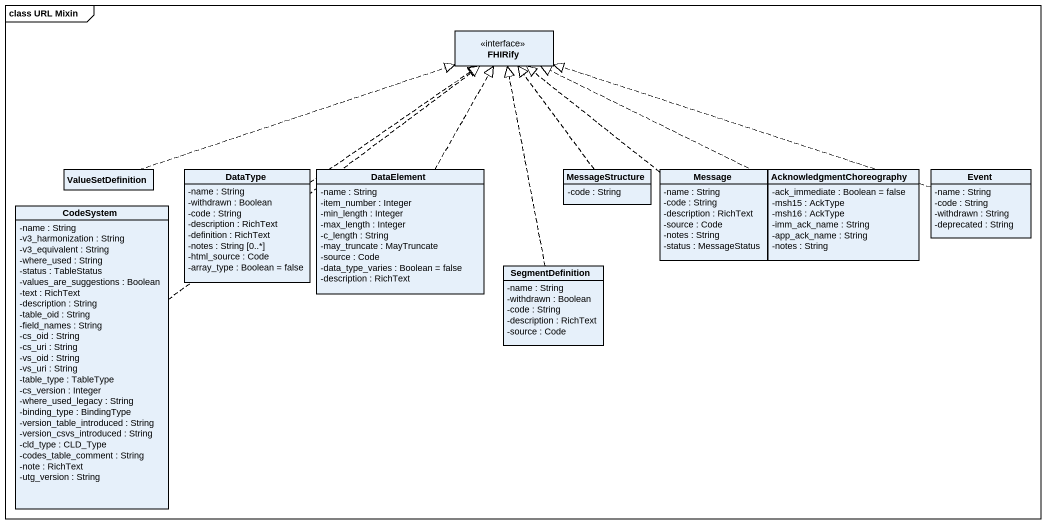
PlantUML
@startuml
mainframe class URL Mixin
hide circle
hide empty members
skinparam classAttributeIconSize 0
interface FHIRify
class ValueSetDefinition
class DataType {
  -name : String
  -withdrawn : Boolean
  -code : String
  -description : RichText
  -definition : RichText
  -notes : String [0..*]
  -html_source : Code
  -array_type : Boolean = false
}
class DataElement {
  -name : String
  -item_number : Integer
  -min_length : Integer
  -max_length : Integer
  -c_length : String
  -may_truncate : MayTruncate
  -source : Code
  -data_type_varies : Boolean = false
  -description : RichText
}
class MessageStructure {
  -code : String
}
class Message {
  -name : String
  -code : String
  -description : RichText
  -source : Code
  -notes : String
  -status : MessageStatus
}
class AcknowledgmentChoreography {
  -ack_immediate : Boolean = false
  -msh15 : AckType
  -msh16 : AckType
  -imm_ack_name : String
  -app_ack_name : String
  -notes : String
}
class Event {
  -name : String
  -code : String
  -withdrawn : String
  -deprecated : String
}
class CodeSystem {
  -name : String
  -v3_harmonization : String
  -v3_equivalent : String
  -where_used : String
  -status : TableStatus
  -values_are_suggestions : Boolean
  -text : RichText
  -description : String
  -table_oid : String
  -field_names : String
  -cs_oid : String
  -cs_uri : String
  -vs_oid : String
  -vs_uri : String
  -table_type : TableType
  -cs_version : Integer
  -where_used_legacy : String
  -binding_type : BindingType
  -version_table_introduced : String
  -version_csvs_introduced : String
  -cld_type : CLD_Type
  -codes_table_comment : String
  -note : RichText
  -utg_version : String
}
class SegmentDefinition {
  -name : String
  -withdrawn : Boolean
  -code : String
  -description : RichText
  -source : Code
}
ValueSetDefinition .right.|> FHIRify
DataType .up.|> FHIRify
DataElement .up.|> FHIRify
MessageStructure .up.|> FHIRify
Message .up.|> FHIRify
AcknowledgmentChoreography .left.|> FHIRify
Event .left.|> FHIRify
CodeSystem .up.|> FHIRify
SegmentDefinition .up.|> FHIRify
@enduml
